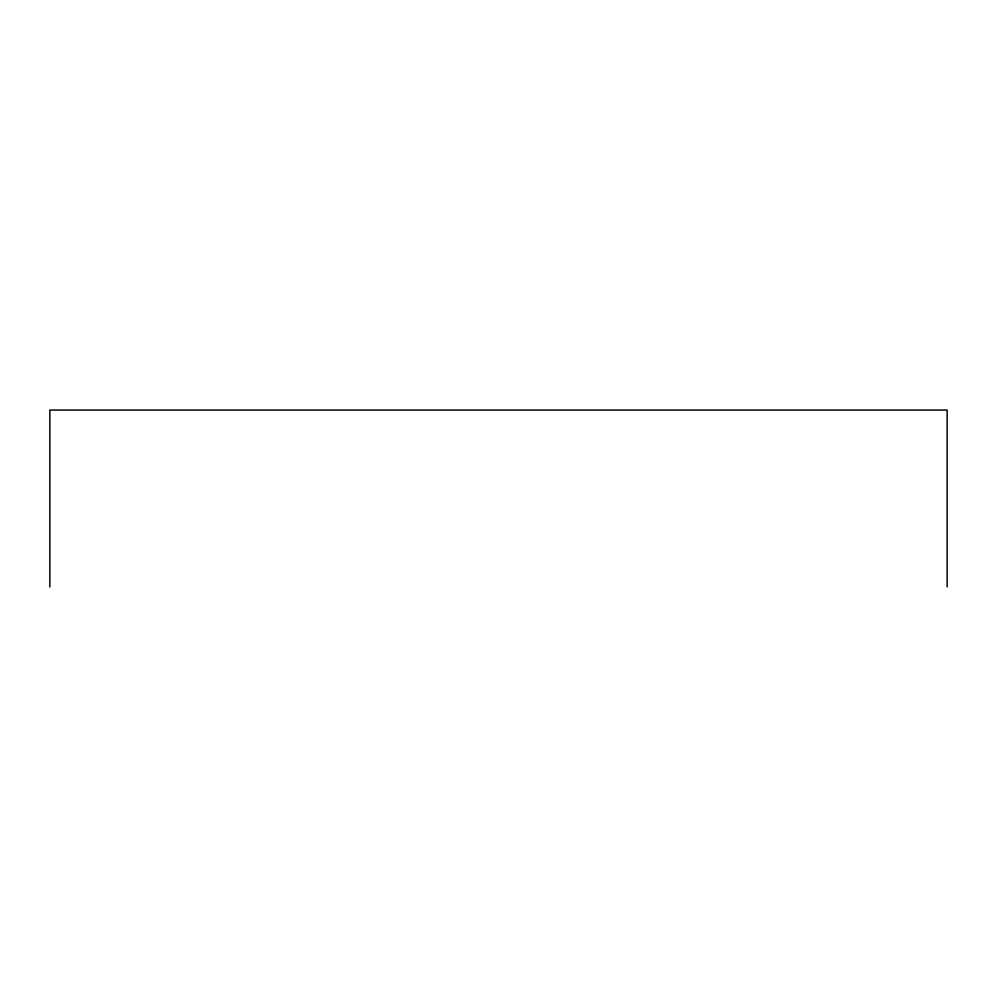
<?xml version="1.0" encoding="UTF-8"?>
<svg xmlns="http://www.w3.org/2000/svg" width="997" height="997" viewBox="0 0 997 997"><rect width="100%" height="100%" fill="white"/><g stroke="black" fill="none" stroke-linecap="round" stroke-linejoin="round"><path stroke-width="1.5" d="M947.15 586.934L947.15 410.066L49.85 410.066L49.85 586.934"/></g></svg>
